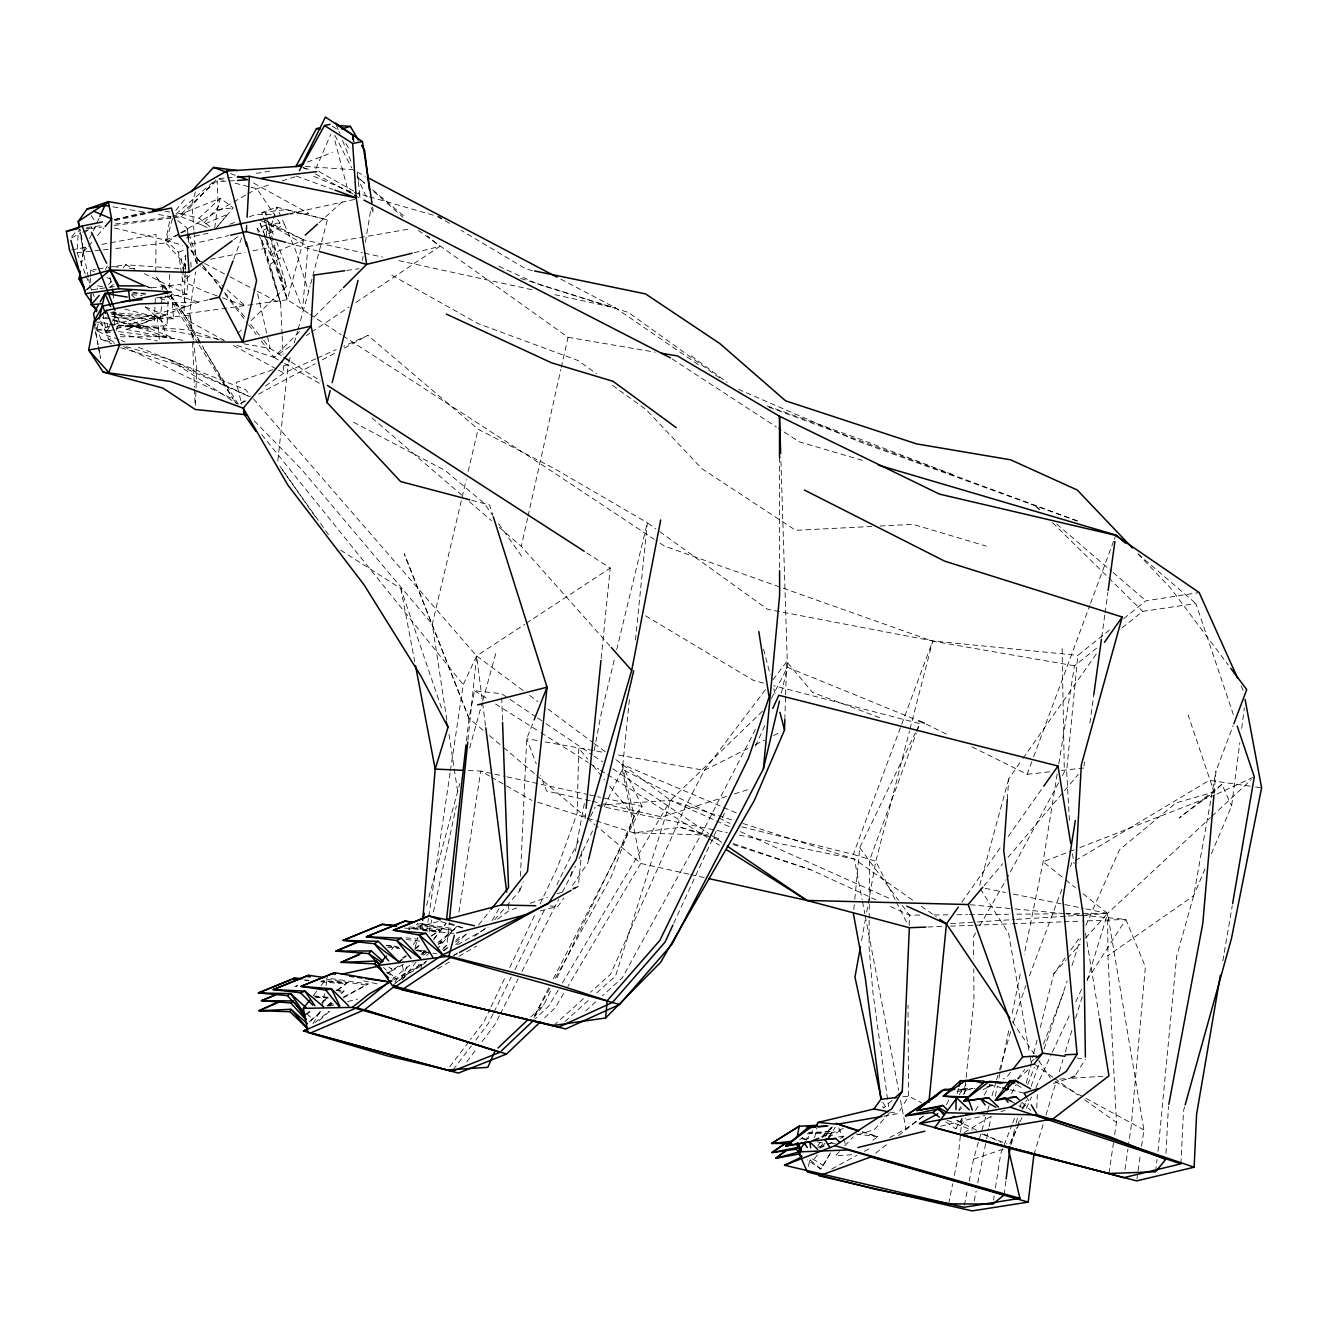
<?xml version="1.0" encoding="UTF-8"?>
<svg xmlns="http://www.w3.org/2000/svg" width="1328" height="1328" viewBox="0 0 1328 1328"><rect width="100%" height="100%" fill="white"/><g stroke="black" fill="none" stroke-linecap="round" stroke-linejoin="round"><path stroke-width="0.75" stroke-dasharray="5 3.75" d="M869.176 920.304L869.06 947.08L872.828 991.75L888.581 1106.755M869.193 918.246L869.458 860.577L916.303 733.288M155.725 272.024L156.106 234.425L109.809 242.908M185.223 270.879L184.011 313.989L201.391 344.118M185.289 268.82L185.754 252.403M909.199 925.384L909.497 915.191L899.786 902.027M784.831 719.693L785.562 696.901M785.612 694.826L786.657 661.676L812.57 692.452L882.307 718.664M114.573 324.912L115.021 312.545M195.415 405.355L196.743 368.288L193.539 341.661M156.355 297.887L187.032 294.252L187.945 271.045M1036.753 1107.95L1037.301 1094.521M116.515 326.92L167.029 325.825L168.075 301.224L156.538 296.874M169.171 288.11L169.835 272.622M155.326 298.385L154.314 321.094L110.49 313.275M506.516 906.028L519.746 890.706L519.929 886.589M520.41 876.314L526.735 738.667L534.254 719.593M1180.924 1163.843L1183.514 1110.855L1184.626 1106.888M1165.967 1153.351L1168.441 1106.407M183.231 270.082L182.583 281.221L205.242 291.629L220.498 297.107M183.33 268.239L185.737 258.894M85.241 273.8L77.057 252.785L78.352 230.624M193.29 339.619L190.319 315.051L160.539 318.172L161.402 305.955M161.535 303.913L161.966 297.804M162.547 289.653L163.128 281.503M1007.321 799.273L1008.765 778.689L1021.763 760.164M422.005 928.737L422.686 920.536M258.396 232.3L257.167 228.35L268.754 224.034L307.963 246.626L302.568 309.407L276.739 242.128M1214.041 793.613L1215.967 771.186L1233.131 725.652M853.804 909.614L854.601 901.363M854.8 899.305L859.731 847.729L915.374 732.907M1109.527 630.003L1077.838 655.401L1066.65 771.269L1069.521 822.098M962.036 1118.624L958.335 1155.642L953.072 1181.754M964.51 1093.94L965.937 1079.531M966.153 1077.473L973.955 999.303L973.773 968.892M581.78 851.447L578.278 886.357L572.932 889.494M585.084 818.596L585.897 810.379M601.169 658.422L610.233 568.069L585.947 552.382M629.422 699.541L622.334 769.427L640.777 863.432L567.869 986.389M635.465 639.93L647.334 522.751L554.656 468.784L478.097 429.176L367.939 335.386L343.653 346.276M442.689 949.371L446.855 945.171L449.179 922.595M467.971 740.011L476.619 655.899L250.909 395.877M277.818 460.949L288.226 364.37L282.449 366.379M466.46 740.875L468.983 718.315L474.528 690.743L501.536 693.681L508.375 698.296M1155.626 1171.761L1157.037 1159.51M1157.999 1151.326L1176.658 956.426L1193.656 895.719L1210.854 799.771M1004.151 1194.785L1005.894 1180.874M1211.435 853.688L1231.62 805.913L1239.837 742.651M1241.697 728.375L1244.336 707.973M214.688 228.101L217.211 209.807L220.348 198.237L233.247 207.849L215.651 228.648M1083.963 765.957L1084.528 761.874M1089.873 723.113L1093.807 694.544M1101.692 637.407L1104.78 614.947M1105.062 612.905L1107.867 592.504M1136.951 1178.866L1137.814 1172.74M1138.113 1170.698L1140.42 1154.397M1141.582 1146.247L1143.906 1129.929L1107.635 913.481L1081.839 892.814M1124.982 1169.52L1127.937 1149.102M1128.219 1147.06L1131.174 1126.659L1145.383 966.867L1125.829 919.391L1066.45 913.797M224.449 340.599L188.427 320.895L195.581 271.908M196.776 263.741L197.374 259.657L190.385 238.127M1108.963 1173.504L1113.462 1142.844M1114.657 1134.66L1116.45 1122.392L1107.934 955.679L1107.652 913.332L1210.455 817.666M420.827 969.772L421.74 963.613M422.968 955.413L424.18 947.196M426.62 930.795L428.446 918.495M428.761 916.436L450.109 772.863M450.408 770.804L463.223 684.65L476.619 655.899L524.593 624.376M458.957 912.087L480.753 771.087L492.837 773.726M993.56 1200.031L994.174 1195.997M995.436 1187.913L1000.748 1153.584L1011.986 1124.799M81.207 265.301L83.332 251.789L80.029 229.196M1057.171 773.992L1043.127 861.789L1024.17 954.749M1058.814 763.783L1074.501 665.793L1096.712 648.081M81.24 265.484L83.398 252.154L81.357 235.006M362.411 260.371L363.075 256.354M365.383 242.277L371.027 208.098M1222.839 960.874L1232.268 905.663M110.257 332.581L106.323 331.884L107.784 323.733M861.557 940.573L865.209 920.238M866.669 912.12L875.816 861.274L909.464 731.064M1211.219 797.73L1215.967 771.186M322.355 1005.86L324.563 993.626M326.041 985.476L327.136 979.367M562.408 892.184L570.874 875.584L571.638 871.55M575.406 851.364L584.453 802.925M594.263 750.453L600.671 716.141L614.764 657.725M808.47 1166.25L809.964 1158.63M974.188 1200.894L976.163 1190.901M977.74 1182.899L986.239 1140.669M964.344 1205.293L967.548 1189.224M969.141 1181.206L973.54 1159.112L987.385 1111.569M948.624 1203.849L952.674 1183.763M986.654 1138.644L988.713 1128.534M989.128 1126.509L991.186 1116.416M995.319 1096.198L997.378 1086.105M999.021 1078.021L1000.266 1071.945M1000.665 1069.936L1009.33 1027.49M1012.218 1013.347L1020.867 970.917M190.02 275.577L182.583 281.221L178.433 252.287L165.685 240.202L170.631 216.58L156.671 214.223M429.11 932.04L431.7 920.022M433.443 912.004L456.367 805.83M99.467 321.891L110.124 336.814L96.662 330.705L98.405 322.87M609.884 645.923L521.29 546.323L527.581 518.186M528.029 516.177L560.831 369.45M561.279 367.441L568.019 337.295L418.386 230.458M446.822 720.091L432.297 624.293L466.294 479.458M468.17 471.423L478.097 429.176M781.329 693.15L787.454 667.27L780.814 457.396M588.769 859L587.806 863.001L570.675 887.951M814.595 1137.664L816.886 1128.136M616.707 649.658L647.334 522.751L655.683 528.76M1011.123 1143.093L1015.638 1125.148M1016.152 1123.156L1017.663 1117.18M1020.17 1107.203L1021.166 1103.219M1026.195 1083.283L1033.234 1055.362M1033.732 1053.37L1037.251 1039.426M1040.272 1027.457L1053.834 973.623L1065.919 956.774M909.979 729.072L932.754 640.926L1077.838 655.401M298.153 329.112L310.204 285.885M310.719 283.877L312.296 277.867M312.81 275.875L327.402 219.834L276.755 207.168L261.832 212.563L268.837 233.877L284.391 224.233L281.337 217.41M957.09 1093.658L958.55 1088.08M265.451 220.564L303.647 239.87L287.329 299.73L254.91 304.195M415.183 947.329L417.905 937.336M420.08 929.334L422.254 921.35M426.62 905.347L459.837 783.52M979.765 885.145L1008.765 778.689M172.507 218.489L165.834 242.941L185.737 265.036M469.647 748.013L482.213 702.645M482.745 700.669L496.39 651.334M288.774 362.411L290.981 354.576M294.285 342.823L297.605 331.07M195.415 191.813L191.979 203.699L193.871 229.844M987.966 1109.594L989.111 1105.626M991.999 1095.733L996.033 1081.855M996.614 1079.88L998.922 1071.945M999.503 1069.97L1011.023 1030.345M1013.33 1022.427L1025.847 985.476M268.837 233.877L272.788 220.531M273.352 218.622L276.755 207.168L280.573 215.7M1033.914 1154.58L1043.592 1122.957M1045.999 1115.055L1056.275 1081.457M1059.296 1071.58L1062.915 1059.727M1065.338 1051.826L1072.592 1028.104M1075.614 1018.227L1082.254 996.481M1087.084 980.678L1107.635 913.481L1085.574 908.833M1044.007 1049.17L1067.247 980.877M1072.045 965.539L1080.411 938.697M762.521 711.111L670.524 800.352L615.594 975.881L595.658 993.859M1010.791 1145.118L1016.899 1127.505M1017.58 1125.546L1020.286 1117.711M1023.672 1107.917L1026.378 1100.082M1031.126 1086.37L1039.94 1060.923M917.017 731.363L919.856 723.644L773.626 685.663M116.167 330.473L119.404 321.725L115.669 312.146M741.738 826.829L853.306 854.369L932.754 640.926L767.584 609.32L657.36 529.972M972.063 746.9L1027.158 774.307L1032.918 758.769M1033.632 756.827L1089.823 605.302M1090.537 603.36L1113.594 541.193M1114.308 539.251L1115.752 535.367M1029.432 975.897L1062.483 887.685M1070.385 866.586L1071.812 862.752M233.678 259.076L242.343 236.201M736.276 812.852L621.969 764.281L642.022 806.411L634.236 816.338L610.98 877.227L554.573 979.666M1012.733 1122.874L1014.99 1117.114M1027.706 1084.495L1034.446 1067.231M1043.443 1044.19L1063.662 992.381M519.746 890.706L523.265 881.958M1204.977 868.96L1193.656 895.719L1107.934 955.679M315.931 168.673L330.655 134.493M621.969 764.281L634.236 816.338L622.683 842.516L555.801 980.247M1085.823 925.417L1119.421 849.837L1176.077 802.892L1214.058 792.003L1221.876 784.317L1231.62 805.913M99.119 218.273L93.093 231.238M673.761 923.209L716.323 830.913M722.399 817.716L725.868 810.18M755.4 746.137L764.961 725.42M401.189 979.051L408.078 964.261M1009.828 1143.79L1019.373 1123.239M1020.236 1121.363L1021.979 1117.628M1026.312 1108.282L1031.524 1097.061M1035.857 1087.715L1051.477 1054.083M1052.357 1052.208L1070.584 1012.965M1075.78 1001.744L1082.735 986.787M88.329 277.353L83.332 251.789L85.988 246.195M89.54 238.708L92.213 233.114M490.165 1008.732L483.923 1021.83L470.494 1039.475M491.045 1006.873L505.287 976.943M509.736 967.597L535.549 913.365M539.998 904.019L557.793 866.62L577.149 813.201L578.742 748.129L587.773 759.234M570.874 875.584L575.389 866.271M579.008 858.818L592.537 830.88M604.273 806.677L622.334 769.427L717.186 817.052M916.27 731.047L919.856 723.644M534.055 1017.58L544.048 1004.449L551.269 989.559M945.885 1121.828L955.596 1128.8L962.8 1123.538L965.323 1118.359M493.037 1014.011L488.488 1023.241L472.668 1044.107M493.95 1012.152L511.28 977.076M514.932 969.689L545.011 908.734M556.864 884.73L579.672 838.549M590.611 816.388L595.16 807.158M1011.554 1093.542L1016.003 1084.76M548.713 987.932L533.74 1017.381L550.622 986.87M553.394 978.719L642.022 806.411L597.666 796.7M499.361 1015.721L494.663 1024.95L481.334 1042.596M500.307 1013.878L518.186 978.852M521.954 971.465L558.64 899.554M946.449 1104.713L949.171 1099.401M755.416 729.421L703.574 829.967L622.284 977.823L602.397 995.784M771.435 698.345L787.454 667.27L916.718 720.058M416.726 968.627L419.582 963.165M1021.929 1109.212L1026.677 1100.198M1058.615 782.79L1007.172 877.924M1062.417 775.585L1064.326 771.983L1062.051 645.557M105.41 269.534L107.385 265.965M975.599 1110.507L979.45 1103.651M984.247 1095.069L990.007 1084.777M312.993 1023.722L319.998 1011.421M975.615 932.903L973.573 936.456L973.706 958.75M979.682 925.815L1006.159 879.7M159.294 339.337L157.235 316.064L106.323 331.884L111.502 323.036M112.531 321.26L114.606 317.724L114.274 311.565M492.09 920.553L499.195 908.435M830.598 1152.887L820.837 1169.038L807.192 1159.825M558.258 990.024L548.813 1005.977L535.483 1018.609M562.441 982.936L670.524 800.352L733.106 820.355M828.821 1137.913L835.096 1127.289M563.653 993.51L555.204 1007.769L543.401 1018.991M883.867 1116.134L898.06 1113.661L908.551 1096.181L908.02 1005.362M829.917 1153.966L820.837 1169.038L808.237 1158.315M394.947 982.073L396.674 979.251L414.568 970.336M955.596 1128.8L961.97 1118.375M805.93 1139.441L802.046 1138.611L802.826 1137.382L808.669 1138.561M1075.829 1074.634L1085.424 1059.163M1087.151 979.881L1125.829 919.391L1082.536 921.068M958.849 1109.859L960.991 1106.556M963.165 1094.538L966.402 1089.607L972.777 1088.346L958.683 1088.844M817.301 1154.762L815.11 1158.082L809.698 1160.456M822.762 1146.446L824.954 1143.126M829.336 1136.486L832.606 1131.506L808.47 1132.535M806.146 1140.437L812.753 1130.593M540.23 910.942L558.092 906.244L563.819 897.927M959.214 1094.67L966.037 1084.793M1022.958 758.487L1097.409 652.38M961.87 902.094L1001.03 846.666M1008.151 836.574L1042.58 787.869M413.307 944.507L418.088 937.834M1070.75 950.035L1080.411 936.539M466.809 1061.852L476.503 1049.02M453.213 1069.787L471.457 1045.717M765.459 689.664L704.338 770.34L684.75 807.872L610.581 974.237L590.611 992.232M772.946 679.787L786.657 661.676M449.744 1066.766L469.282 1041.086M313.524 995.286L319.882 987.119M321.16 985.492L327.501 977.325M402.367 979.765L416.112 962.07M422.37 954.035L424.86 950.815M433.625 939.56L446.125 923.475L433.36 939.444M817.749 1145.848L820.189 1142.694M825.086 1136.419L832.424 1127.007M1017.58 1078.701L1024.867 1069.405M1010.542 1072.327L1006.873 1076.975L1003.238 1078.917M819.758 1147.724L823.526 1142.943M828.556 1136.569L832.606 1131.506L809.034 1133.249M421.872 953.836L424.429 950.632M478.628 924.919L489.849 910.925M74.999 232.798L70.367 238.393L80.925 233.064M175.777 210.339L184.808 199.449M391.577 949.752L395.545 945.038M217.593 226.225L227.719 214.223L202.039 225.113L181.322 216.713L174.682 216.63M984.098 885.71L1002.69 863.731M1008.002 857.456L1078.369 774.274M83.332 251.789L87.25 247.622M88.528 246.112L92.379 241.58M97.508 235.521L103.933 227.968M436.464 949.968L456.749 926.38M494.63 919.806L505.204 907.555M108.464 284.756L112.448 280.142M123.089 267.858L125.745 264.787L186.02 268.97M822.231 1137.615L831.71 1126.808M1053.834 973.623L1066.251 959.712M1067.629 958.169L1080.046 944.258M1085.574 938.066L1107.652 913.332L1062.234 913.764M889.428 1112.914L874.372 1129.597L856.792 1135.091M839.445 1151.559L835.329 1155.974L853.074 1154.646M844.94 1145.699L853.19 1136.901M215.734 180.044L181.322 216.713L173.188 217.775M455.77 944.689L467.257 933.02M236.982 345.429L273.85 357.315L301.406 329.726M314.454 316.662L341.993 289.072M958.849 1110.756L961.754 1107.901M237.745 333.511L243.655 327.8M251.058 320.646L286.566 286.367L273.535 242.626M426.554 955.529L432.43 949.918M438.323 944.308L454.525 928.87L416.926 922.943M530.685 1017.082L544.048 1004.449M172.391 216.132L181.172 213.941L215.302 181.969L235.454 180.575M181.172 213.941L199.084 218.157L220.348 198.237L181.172 213.941L175.113 212.912M1211.966 816.255L1251.291 779.619M1018.045 1079.083L1031.142 1066.882M110.274 287.064L113.212 284.358M821.534 1136.901L832.224 1127.14M320.845 1011.538L308.478 1022.577L321.857 1011.372M327.817 1005.943L332.282 1001.876M341.213 993.726L344.201 991.003L336.084 990.041M319.268 1020.618L329.576 1011.206M585.582 1010.99L596.289 1001.312M553.759 1025.448L584.469 997.776M564.981 1021.514L589.516 999.403M318.986 222.789L344.898 199.515M327.037 1006.01L331.668 1001.86M424.064 954.882L427.135 952.126M437.925 942.531L454.525 928.87M892.034 1100.431L883.269 1108.216L881.958 1102.174M176.06 213.974L212.546 182.517M440.448 943.577L442.207 942.083L436.148 941.353M443.27 950.881L448.001 946.93M455.886 940.324L462.177 935.028M315.051 1022.61L328.929 1011.372M392.308 979.284L413.224 962.501M1123.787 618.582L1145.964 600.804L1199.167 592.554M1122.077 627.829L1142.694 611.361L1195.897 603.559L1233.314 714.514M321.658 1003.005L328.033 997.959M337.578 990.406L347.139 982.853L322.87 980.612M403.629 958.285L406.783 955.811M414.651 949.603L420.943 944.656M431.965 935.974L439.834 929.783L408.958 926.861M1221.876 784.317L1179.081 817.998L1214.058 792.003L1188.145 715.012M417.805 967.963L425.873 961.638M443.618 947.694L446.855 945.171M875.667 1153.169L887.087 1144.304M898.508 1135.457L924.62 1115.205M799.639 1139.839L802.826 1137.382M306.884 1013.53L310.071 1011.073M322.82 1001.229L329.211 996.299M337.179 990.14L347.139 982.853L320.895 981.077M402.218 958.185L405.422 955.728M415.017 948.358L421.424 943.444M431.019 936.074L439.834 929.783M392.391 985.642L412.51 970.253L426.886 962.103M187.364 275.394L184.725 277.403L181.255 259.143L185.771 255.789M295.978 986.654L297.588 985.459L291.878 987.849M443.851 950.715L448.814 947.03M455.438 942.116L467.041 933.518M474.511 936.24L486.048 927.724M497.568 919.208L509.089 910.693L516.775 907.987M84.411 232.765L92.064 227.138M889.677 1137.581L905.962 1128.75L927.89 1112.681M233.844 239.654L238.808 236.019M1052.739 1077.157L1030.943 1061.67L1034.28 1059.246M872.845 1140.32L877.791 1136.735L862.636 1131.888M240.285 403.612L247.008 398.931M265.451 386.016L283.893 373.102L315.649 358.859M178.998 233.944L165.834 242.941L113.378 248.768M180.641 232.832L231.869 202.952M261.284 341.047L273.85 357.315L290.965 345.894M306.37 335.602L309.789 333.311M311.499 332.166L349.148 307.017M355.987 302.435L439.834 246.41L427.367 235.903M526.303 623.247L610.233 568.069M964.277 1132.568L990.439 1116.682M1075.331 860.627L1209.21 780.349L1253.549 786.657M395.877 982.421L404.808 977.159M437.659 968.859L450.126 961.555M459.023 956.326L476.818 945.885M282.1 334.191L280.673 303.465L270.082 264.206L283.113 256.586M393.669 979.998L426.985 960.974M233.645 201.939L246.161 194.834M247.938 193.805L256.868 188.742L270.464 184.492M457.463 944.789L488.023 927.459M305.291 1014.758L310.52 1011.82M328.73 1006.076L334.108 1003.055M343.056 998.042L368.138 983.982L328.431 978.172M403.43 964.327L387.56 973.208L400.99 964.443M421.059 954.45L426.354 951.479M452.284 956.492L457.695 953.487M572.883 889.362L578.278 886.357L572.517 888.382M828.357 1137.366L842.848 1129.298M454.06 954.948L457.679 952.973M422.503 952.774L426.089 950.831M438.622 944.025L442.207 942.083M327.335 1005.694L332.797 1002.74M343.703 996.813L368.138 983.982M831.76 1168.989L857.091 1155.244M864.345 1151.326L871.583 1147.392M245.896 400.89L238.608 404.791L201.491 345.396M258.645 394.034L315.118 363.739M322.405 359.822L336.98 352.003M344.267 348.102L367.939 335.386M983.218 1089.591L992.331 1084.744M82.701 232.184L89.74 228.632L101.957 227.055M748.079 748.378L704.338 770.34L616.557 754.686M755.366 744.709L764.463 740.128M773.577 735.546L780.864 731.894M819.824 1148.222L825.402 1145.533M827.261 1144.636L832.839 1141.947M840.275 1138.362L843.994 1136.569M114.407 227.984L165.685 240.202L186.003 230.723L196.179 262.048L200.794 266.164M1215.07 794.874L1076.029 849.107M1216.946 794.011L1254.313 776.814M317.508 358.012L336.183 349.629M308.179 313.242L287.329 299.73L272.34 253.748L303.647 239.87L362.378 252.685M277.685 219.552L279.992 222.988L259.641 231.819L257.167 228.35L258.512 232.118M100.696 320.928L108.879 339.52L113.577 337.478L119.321 339.752M178.433 252.287L183.43 250.295M822.447 1136.751L846.484 1127.273M307.415 162.049L332.448 152.454M1074.103 849.854L1043.127 861.789L1064.093 878.588M229.86 224.249L237.596 221.311M249.199 216.879L255.009 214.671L271.576 214.323M182.749 340.35L126.276 329.394L198.553 302.037L207.948 299.846M126.276 329.394L167.179 314.537M530.237 903.256L547.534 897.18M557.129 893.794L562.906 891.769M96.662 330.705L118.126 323.252L186.069 306.486L180.724 284.341L149.998 288.043M272.804 369.715L236.201 382.398L241.796 404.509M973.54 1159.112L1004.25 1148.82M1053.336 1083.465L1068.924 1078.303M726.582 796.435L661.958 816.936L600.256 803.075M734.417 793.945L748.112 789.596M282.1 180.874L297.638 176.026M817.716 1147.292L825.518 1144.852M827.477 1144.238L833.337 1142.412M438.257 921.566L408.742 929.334L412.759 929.683M329.925 1005.943L333.876 1004.964M347.753 1001.528L357.664 999.071M114.407 219.668L148.404 211.335M414.12 252.735L439.834 246.41M940.672 1126.26L984.928 1115.437M1001.03 1111.503L1005.047 1110.523M191.083 244.136L228.549 235.637M114.872 220.614L147.176 213.41M186.152 238.044L207.965 233.23M289.836 213.625L356.219 199.084M114.59 219.485L147.059 212.928M210.388 259.242L244.883 252.42M252.984 250.826L267.194 248.021L286.566 286.367M71.563 249.896L85.656 247.323M101.758 244.369L107.8 243.273M269.833 171.08L257.815 173.204L253.781 172.673M307.963 246.626L411.033 228.698M838.383 1137.017L844.243 1135.988M956.824 1091.633L974.918 1088.578M986.986 1086.553L993.029 1085.524M90.603 276.158L90.47 270.032L96.346 269.152M98.305 268.87L106.14 267.692M108.099 267.409L125.745 264.787L135.024 269.252M91.234 289.936L107.037 287.595M109.012 287.313L114.938 286.433M346.757 270.447L359.025 268.704M252.884 304.477L184.011 313.989L170.465 295.812M114.158 225.461L171.146 218.041M86.702 227.569L103.136 225.478M115.47 223.917L170.963 216.862M217.211 209.807L233.247 207.849M537.774 802.261L633.655 832.805L680.467 827.344L708.239 835.08M1027.158 774.307L1051.378 771.601M1061.47 770.472L1083.681 767.999M902.642 1096.845L908.551 1096.181L921.483 1102.655M77.057 252.785L93.192 250.992M95.218 250.776L101.26 250.112M103.285 249.88L111.353 248.983M279.992 222.988L268.754 224.034L273.535 234.89M219.12 178.433L225.162 178.018M227.188 177.869L235.255 177.305M729.105 826.597L670.524 800.352L596.073 805.316L727.246 832.623M950.566 923.657L975.366 922.064M977.441 921.931L1014.642 919.507M1016.7 919.374L1066.301 916.171M1068.359 916.038L1107.635 913.481M1059.678 1079.083L1069.953 1078.402M1072.011 1078.27L1102.804 1076.244M871.882 526.452L795.621 530.304L702.014 468.801L646.238 409.705L609.801 383.394M880.115 526.021L913.1 524.361L986.355 546.14M927.907 927.01L942.332 926.463M950.582 926.147L973.258 925.267M975.316 925.184L1010.376 923.84M1012.434 923.757L1061.919 921.864M1063.977 921.781L1080.477 921.151M958.218 1089.873L966.402 1089.607L958.467 1089.508M163.693 303.166L198.553 302.037L171.694 293.986M288.143 213.974L308.86 213.526L252.951 182.733M807.175 1133.83L831.079 1133.382M919.823 915.092L909.497 915.191L887.17 904.916M934.265 914.959L948.723 914.826M956.973 914.743L967.299 914.643M969.357 914.627L1008.583 914.262M1016.833 914.179L1060.176 913.78M120.234 336.797L166.764 336.714L160.29 317.143L111.751 314.553M85.988 228.632L89.74 228.632M131.92 293.173L146.445 293.222M114.606 317.724L173.653 318.919L171.345 293.305M549.975 906.061L558.092 906.244M261.832 212.563L286.068 209.592L327.402 219.834M633.655 832.805L706.164 835.03M468.319 770.539L480.753 771.087L489.567 776.133M109.477 324.646L188.443 329.776L221.444 340.416M305.307 166.481L352.617 169.652L365.399 176.375M304.759 979.981L308.793 980.247M315.4 996.896L327.8 997.743M110.622 312.478L157.235 316.064M314.769 996.979L328.796 998.058M131.754 294.667L142.03 295.546M160.539 297.09L168.756 297.787L165.153 295.912M422.785 930.563L454.84 933.401M110.672 330.904L95.135 329.51L100.513 357.913M118.441 331.618L174.864 338.673L125.463 318.521L112.83 311.698M336.167 990.29L344.201 991.003L342.491 992.199L338.457 991.717M304.759 980.28L308.793 980.645M320.911 981.757L345.147 983.982M970.22 904.733L1013.214 908.784M1015.256 908.966L1064.409 913.614M404.575 928.056L437.427 931.16L408.792 927.625M313.657 995.867L327.966 997.278M113.428 266.613L119.47 267.26M129.546 268.322L135.589 268.97M405.837 937.767L417.955 939.211M406.169 939.527L420.295 941.187M387.643 947.113L399.745 948.59M415.863 950.533L425.939 951.761M855.946 1133.963L877.791 1136.735L862.138 1132.004M93.773 321.608L107.95 323.551M109.975 323.833L148.454 329.112L112.382 320.181M1077.274 1058.018L1081.341 1058.582M1255.558 786.94L1261.6 787.803M326.572 979.284L365.532 984.961M386.664 945.403L398.964 947.246M417.424 949.985L425.624 951.213M111.917 316.413L125.463 318.521M416.212 924.587L451.769 930.164L417.241 923.441M163.742 302.917L186.069 306.486M802.046 1138.611L806.046 1139.258M386.548 945.503L398.632 947.495M416.776 950.499L430.87 952.84M432.895 953.172L436.912 953.853M164.987 211.202L173.088 212.58M112.847 206.819L148.703 212.878M568.019 337.295L655.185 352.152M1074.501 665.793L932.422 641.125L664.498 546.123L655.932 540.43M120.101 334.324L157.484 340.931M119.404 321.725L223.353 340.167M243.738 343.786L270.231 348.484L282.366 356.336M536.944 740.493L526.735 738.667L536.263 763.866M545.111 741.937L604.306 752.495M102.588 286.699L96.496 285.586L97.425 289.637M133.066 292.26L145.25 294.467M890.042 1112.1L898.06 1113.661M832.058 1143.292L835.959 1144.089M985.243 888.349L1005.313 892.449M1013.347 894.076L1083.565 908.418M532.528 270.53L526.469 269.285L461.082 230.259M739.347 835.129L854.369 859.083L914.627 901.529M817.533 1141.897L823.343 1143.126M303.498 168.125L309.225 169.353M364.403 253.133L382.63 257.117M398.832 260.637L532.511 289.803M554.789 294.667L615.545 307.93L699.292 365.3M494.863 774.174L504.939 776.382M506.947 776.83L587.59 794.493M589.599 794.924L595.658 796.252M688.8 874.123L640.777 863.432L596.637 826.149M690.809 874.571L704.819 877.692M590.313 800.85L546.538 791.007L540.679 775.502M592.305 801.282L598.281 802.627M363.673 980.844L379.791 984.496M988.978 1084.611L1000.698 1087.466M1010.475 1089.84L1024.137 1093.16M102.356 317.707L110.373 319.683M219.087 179.081L225.063 180.608M235.006 183.148L248.917 186.7M250.909 187.215L256.868 188.742L276.523 217.842M124.749 309.059L160.539 318.172M763.6 683.073L753.59 680.467L642.735 614.134M471.805 500.324L489.6 505.022L492.688 514.816M287.728 242.891L317.326 250.959M367.574 196.278L347.969 190.651L311.316 175.313M369.533 196.843L434.19 215.418M862.453 460.384L799.024 441.709L778.175 428.114M95.948 326.871L100.994 339.171L114.623 343.222M126.293 346.674L169.121 359.39L250.096 396.84M440.929 921.582L462.576 928.006M146.761 286.516L154.43 288.807M120.798 347.753L175.811 364.237L248.236 396.026M165.685 240.202L182.6 245.348M853.306 854.369L875.816 861.274L895.371 900.035M520.692 278.448L613.353 307.615M105.111 317.243L110.888 319.069M112.814 319.683L166.764 336.714M742.883 823.476L854.369 859.083L862.121 899.637M680.467 827.344L711.609 837.487M713.551 838.117L721.336 840.657M733.023 844.459L810.893 869.823L876.015 899.786M714.049 837.055L721.801 839.678M733.421 843.612L810.893 869.823M449.694 923.176L462.841 927.774M767.152 405.92L858.784 438.705L954.716 475.358M222.407 297.787L245.298 306.004L225.345 288.143M296.343 176.093L333.013 189.439M230.524 173.586L236.201 175.645M1077.44 520.908L766.04 406.136M1077.207 521.024L858.386 441.394L738.683 389.436M121.23 340.499L125.048 342.01M138.427 347.305L245.481 389.602L249.548 394.316M947.163 1120.301L972.229 1130.194M981.873 1134.012L1006.923 1143.923M145.333 306.834L173.653 318.919M100.994 339.171L111.801 343.852M740.443 831.677L891.636 899.388M260.554 220.348L303.647 239.87M90.47 270.032L94.139 271.692M106.97 277.486L110.639 279.146M498.93 266.33L538.072 284.209L628.426 312.445L720.971 378.895M207.068 227.52L202.039 225.113L218.19 207.052L217.178 180.608M108.879 339.52L114.44 342.192M123.72 346.641L233.114 399.097L237.015 403.928M144.304 273.717L187.032 294.252M926.164 724.075L948.192 735.031M719.012 817.965L729.952 823.46M956.558 1120.234L976.877 1130.427M984.264 1134.129L1000.88 1142.445M145.3 285.62L150.711 288.425M560.765 279.112L615.545 307.93M197.374 259.657L202.802 262.512M204.628 263.459L228.167 275.842M229.976 276.805L255.325 290.135M257.134 291.081L280.673 303.465L261.965 239.787M353.514 422.238L445.229 470.527L484.172 503.345L492.555 515.198M302.983 167.179L306.552 169.121M315.5 173.968L356.651 196.262M1055.096 1081.59L1084.096 1097.376M1085.906 1098.372L1143.906 1129.929M233.462 345.512L276.689 369.151M278.482 370.147L283.893 373.102L283.412 362.859M391.826 275.261L478.047 323.567L578.327 360.652L596.554 373.815M318.753 171.412L354.045 191.298M957.704 1120.666L962.8 1123.538M1011.77 1101.642L1017.065 1104.647M1018.825 1105.643L1024.104 1108.631M273.85 357.315L282.814 362.444M284.607 363.457L320.463 383.941M491.327 777.146L531.897 800.402M1016.684 1084.81L1023.573 1088.91M445.179 220.763L452.25 224.98M812.603 1158.929L823.094 1165.204M474.528 690.743L486.762 698.478M495.51 703.989L539.234 731.579M540.994 732.674L588.221 762.471M589.964 763.583L598.712 769.095M600.472 770.207L605.717 773.51M607.46 774.622L707.177 837.52M708.92 838.632L719.411 845.255M340.665 550.207L400.84 588.487L442.041 709.65M291.048 361.93L320.529 380.97M309.922 314.371L341.213 334.656M342.956 335.785L544.613 466.526L654.223 539.301M672.217 359.008L776.432 426.985M169.121 359.39L236.915 403.679M352.982 193.954L347.969 190.651L333.959 137.066M354.659 195.05L361.332 199.466M332.282 126.127L338.109 130.028L340.051 133.398M388.689 967.05L392.042 969.307L389.087 966.684M510.085 699.458L535.765 716.771M537.491 717.933L544.331 722.548M546.04 723.71L592.271 754.885M593.981 756.047L602.547 761.824M612.822 768.746L708.654 833.436M710.347 834.582L722.2 842.666M386.465 972.146L396.674 979.251L383.477 967.548M921.333 906.244L936.389 916.851M1054.415 1078.336L1077.888 1095.002M1084.594 1099.767L1116.45 1122.392M691.241 355.838L727.113 382.298M523.033 690.477L476.619 655.899L482.379 701.118M529.656 695.407L537.94 701.582M547.883 709.003L592.62 742.335M594.28 743.564L605.883 752.212M615.827 759.616L670.524 800.352M199.084 218.157L211.335 227.735M1065.703 879.883L1075.381 887.635M177.753 220.514L187.215 228.333L189.755 236.168M366.179 196.71L357.182 176.757L364.984 183.33M372.77 189.904L405.521 217.493M468.983 718.315L404.177 553.593L468.983 718.315L483.16 730.3M489.468 735.612L502.084 746.27M503.661 747.598L535.167 774.224M536.744 775.552L585.615 816.836M587.192 818.164L595.06 824.821M1138.046 553.909L1195.897 603.559M1039.525 509.288L1034.827 505.254L1039.26 509.62M1056.739 524.095L1111.536 571.189M1113.096 572.534L1145.964 600.804M372.023 417.938L461.58 494.962M469.448 501.718L491.443 520.642M499.295 527.399L521.29 546.323M131.572 295.032L134.659 297.704M145.449 307.083L167.029 325.825M357.182 176.757L364.802 183.496M373.932 191.597L402.899 217.211M202.321 267.542L223.818 286.765M1021.979 1102.29L1030.661 1110.291M306.984 1013.795L312.927 1019.522M1052.556 522.701L1107.237 576.485M1108.714 577.929L1142.694 611.361M254.312 420.893L301.406 469.199L432.297 624.293M1138.063 553.942L1170.599 588.155L1228.3 665.062M592.935 765.575L604.555 779.851M609.718 786.193L634.236 816.338M191.016 250.876L201.391 263.691M202.703 265.285L245.547 318.089M250.743 324.48L262.429 338.889M263.741 340.483L270.231 348.484L257.283 292.359M261.716 434.588L463.223 684.65M183.546 264.521L185.82 267.36M190.9 249.913L202.205 264.571M203.466 266.198L247.456 323.152M248.718 324.779L256.254 334.54M165.535 289.189L155.691 275.975L163.311 288.11M859.731 847.729L898.575 900.384M279.976 466.36L328.597 534.869M498.564 523.647L523.747 559.171M282.283 469.68L316.18 518.003M166.697 289.255L163.261 284.258L168.722 292.99M171.262 295.912L188.427 320.895M1012.235 1021.448L1034.163 1053.967M1038.778 1060.806L1050.315 1077.921M91.3 215.584L94.52 220.498M980.313 888.83L1008.616 933.352L1029.532 1053.519M167.677 295.048L198.221 343.603M199.3 345.33L233.114 399.097L202.42 345.894M169.818 294.733L200.395 343.653M883.07 1102.688L886.241 1107.801M1026.162 1096.513L1030.196 1103.219M345.911 143.507L349.812 150.263M334.805 135.224L351.688 167.843M896.3 901.878L907.489 924.039M371.093 207.583L373.55 213.028L372.604 206.902M1241.066 685.812L1243.572 691.407M113.179 312.097L118.126 323.252M284.391 224.233L295.463 249.847L308.644 291.878M838.748 1127.92L842.599 1137.1M843.363 1138.926L846.451 1146.28M336.349 125.015L339.437 132.667M342.508 140.336L351.771 163.344M260.205 223.303L272.34 253.748M85.988 275.709L88.959 283.345M89.706 285.254L94.172 296.708M270.248 237.579L278.681 259.757M261.234 239.671L270.082 264.206M260.056 223.32L263.459 232.865M264.139 234.79L287.329 299.73L265.998 222.54L267.194 248.021M259.01 234.276L280.673 303.465M358.709 192.494L360.237 198.204L356.95 169.785M272.97 240.733L265.683 212.663L266.015 220.514M763.583 649.209L770.223 674.84M773.792 688.651L775.32 694.561M402.251 965.141L404.957 976.96M109.909 277.602L112 287.296M88.727 279.328L89.491 283.262M862.519 901.662L864.843 913.83M865.225 915.855L898.591 1090.222M900.533 1100.364L905.962 1128.75M400.84 588.487L414.734 661.543M102.903 313.873L106.323 331.884M94.238 324.48L97.973 344.317M98.338 346.309L100.579 358.211M1029.881 1055.561L1030.943 1061.67M79.547 229.13L83.398 252.154M1072.426 853.672L1074.103 863.864M1085.507 933.169L1099.252 1016.733M448.997 734.351L457.645 791.422M187.729 232.35L187.215 228.333L187.962 236.334M187.995 234.359L189.024 242.393M482.645 703.159L485.782 727.827M508.309 904.534L509.089 910.693M188.161 238.343L188.526 242.343M190.319 315.051L192.46 340.483M194.021 231.869L196.179 262.048M113.245 293.123L113.594 299.265M190.867 262.081L191.182 268.273M282.183 336.233L283.047 354.659M192.61 342.441L194.386 387.129M194.469 389.154L195.1 405.405M501.685 697.798L502.499 720.49M90.636 278.199L90.719 282.266M779.536 457.43L779.602 568.616"/><path stroke-width="1.5" d="M352.899 139.307L352.949 135.273L325.426 117.096L301.19 166.216L226.656 171.046L162.398 207.915L152.405 210.355M955.977 1109.561L956.094 1097.36L943.328 1096.131L960.526 1080.66L983.932 1080.992M386.299 956.027L378.364 965.456L392.391 985.642L468.236 1005.777L553.759 1025.448L605.618 1017.978L660.663 962.302L754.271 800.618L784.516 730.051L784.831 719.693M1008.533 1149.484L1019.904 1198.337L963.945 1207.285L784.516 1165.254L834.98 1145.682L891.719 1108.83L902.276 1091.334L909.348 927.724L806.876 900.434L708.82 878.588M1099.584 1018.775L1108.963 1075.846L1052.855 1119.006L960.791 1134.676L1136.652 1180.891L1194.138 1167.212L1196.594 1114.275L1220.382 975.2M230.524 235.189L246.311 231.62L246.643 225.478M247.091 217.277L249.365 176.325L237.264 177.172M1007.321 799.273L1003.719 850.733L1013.928 922.993L1042.613 1053.17L1034.047 1064.16L969.457 1079.863L983.118 1083.183M422.686 920.536L435.186 769.095L448.034 727.229L446.025 721.37M1213.875 795.655L1202.819 923.292L1168.823 1104.365M605.618 1017.978L607.162 1000.764L659.9 940.34L748.477 758.188L769.111 697.034L758.803 631.53M660.697 519.978L631.696 670.441L576.186 859.631L548.431 903.555L442.191 955.131L394.15 987.567L565.695 1028.951L619.595 1004.499L672.068 944.125L763.417 768.812L779.619 595.392L779.602 570.675M928.886 1102.423L946.432 923.923L958.301 907.14M586.113 808.32L600.953 660.481M449.379 920.553L467.755 742.07M446.573 919.374L466.012 744.975M1028.204 1202.106L870.77 1156.97L819.094 1175.861L972.196 1210.904L1028.204 1202.106L1033.914 1154.58L1028.138 1152.289M1006.143 1178.882L1010.11 1147.077M1093.807 694.544L1101.41 639.432M1108.15 590.462L1114.906 541.492M1075.331 820.505L1062.815 899.255L1077.091 1054.216L1066.351 1071.414L1010.21 1107.22L919.54 1123.554L1123.803 1177.67L1180.924 1163.843L1010.21 1107.22M80.327 271.194L79.082 278.814L85.291 290.815M1232.616 903.604L1254.313 776.814L1237.248 726.2M797.232 1137.183L799.174 1126.244L817.218 1125.281M860.461 946.681L854.966 977.176L881.078 1098.14M99.268 318.952L104.929 293.471L131.555 290.268M763.417 768.812L779.453 701.118M588.769 859L633.688 670.922M469.813 499.809L400.591 481.549L327.12 402.633L330.157 390.615M332.199 382.597L358.029 280.44M378.364 965.456L448.881 956.143L454.342 935.31M959.048 1086.221L960.526 1080.66L974.237 1081.39M423.35 917.349L424.429 913.349M804.386 490.049L944.673 561.146L1122.21 617.005L1081.324 764.978L1075.73 866.088L1083.349 915.888L1085.391 1057.105M1185.174 1104.913L1231.454 938.564L1261.6 787.803L1245.083 699.441M1006.973 1090.139L1009.795 1080.726L1015.405 1080.378L1030.611 1088.844M307.498 1028.602L290.019 1011.704L290.898 1009.297L307.432 1023.722M1233.845 723.76L1246.726 689.597L1230.757 668.333M344.716 270.729L314.055 275.079L311.084 326.057L242.891 342.043L219.236 297.206L232.948 260.985M534.254 719.593L547.053 687.19L493.302 516.775M99.932 216.447L104.879 205.475L108.348 201.64L160.954 210.521M672.898 925.101L665.079 942.05L612.457 1002.474L558.856 1027.059L402.069 989.758L450.491 957.488M772.763 708.455L778.855 695.274L1058.001 766.024L1070.75 843.479M320.031 127.787L316.429 128.667L295.862 166.481L303.564 163.527M299.364 170.681L324.513 125.529L330.041 124.301M379.078 963.647L376.139 961.04L374.562 963.846L341.08 962.352L361.731 953.006M98.289 305.208L93.558 313.591L94.935 321.193M100.181 301.854L104.929 293.471L127.239 297.057M70.899 240.368L85.407 293.671L119.022 288.707L171.412 292.027L102.654 306.021L93.773 321.608L95.218 325.111M798.443 1151.907L847.994 1149.948L1004.151 1194.785L992.929 1204.081L948.624 1203.849L875.218 1189.274L807.341 1171.96L798.443 1151.907L805.05 1142.08M814.96 1127.323L818.264 1122.409L874.007 1108.963L888.034 1111.702M786.923 1149.666L775.784 1158.282L798.676 1154.065L800.352 1151.608M946.681 1112.748L1037.251 1114.939L1109.544 1136.619L1165.652 1159.477L1155.626 1171.761L1108.963 1173.504L1013.413 1149.318L934.646 1127.738L956.94 1097.957M1104.498 642.271L1122.21 617.005M84.428 287.329L79.082 278.814L110.257 270.016L144.852 285.935L118.889 285.835L110.257 270.016L111.635 218.904L108.348 201.64L87.034 209.044L78.252 221.461L79.215 227.204M1043.758 786.193L1058.001 766.024M874.007 1108.963L880.945 1099.269L865.325 978.205L853.423 913.747M303.365 1008.367L352.352 1007.388L423.333 1027.557L495.078 1050.763L487.808 1067.347L447.287 1069.97L386.382 1055.627L307.996 1032.503L303.365 1008.367L309.723 1000.2M446.125 919.491L501.22 904.982L527.515 871.45L547.053 687.19L477.632 704.869M1012.982 1069.239L1022.726 1056.839L1036.819 1056.158M491.094 909.365L508.541 887.585L502.565 722.548M191.249 191.664L213.509 167.428L237.662 170.582M726.416 849.654L806.876 900.434L968.162 904.534L982.77 887.27M105.211 226.457L111.635 218.904L93.757 211.218L78.252 221.461L79.58 227.271M99.168 295.497L91.2 304.726L97.027 310.287M343.454 287.612L366.644 264.388L412.145 253.216M163.693 303.166L139.091 303.963L106.074 310.486L93.856 322.488L88.661 349.994L103.202 372.106L162.879 388.058L195.266 409.472L244.335 414.568L255.806 431.268M307.1 1029.183L303.431 1030.96L458.343 1073.09L506.516 1054.05L540.446 1021.796M501.436 1050.863L534.005 1020.004M498.05 1047.958L527.714 1019.887M383.178 961.439L371.359 950.964L368.553 953.57L335.967 951.08L360.452 940.622M1014.924 1082.884L984.612 1081.789L963.779 1101.012L988.796 1097.841L998.507 1107.104M305.257 235.106L317.458 224.15M894.972 1097.824L902.276 1091.334M785.346 1143.308L771.933 1152.588L795.87 1149.251L797.979 1147.409L800.585 1150.314M86.851 289.521L110.257 270.016L189.074 272.389L232.184 240.866M303.431 1030.96L356.917 1007.686L390.698 980.562M352.352 1007.388L369.134 994.008L391.926 980.994M396.624 925.699L382.215 924.338L343.105 940.357L374.313 943.693L398.915 962.003L402.052 959.53M364.569 1009.761L499.959 1052.274L452.001 1071.397L310.769 1032.918L364.569 1009.761L395.213 985.691M937.485 1094.687L905.464 1115.769L932.92 1112.532L937.319 1109.195L944.108 1113.03M827.875 1125.961L811.342 1126.891L785.744 1146.014L809.748 1141.798L817.766 1149.533M787.272 1149.683L775.784 1158.282L798.46 1152.123M274.879 995.22L261.45 1000.681L290.849 1002.972L293.637 1000.93L261.45 1000.681L276.672 994.274M1035.94 1058.034L1042.613 1053.17L1065.039 1056.308M785.578 1143.275L771.933 1152.588L797.979 1147.409M93.757 211.218L108.348 201.64M936.638 1095.55L905.464 1115.769L937.319 1109.195M302.635 978.736L294.55 978.006L292.641 979.151L296.675 979.433M294.55 978.006L258.346 992.946L287.363 995.602L290.666 993.643L305.938 1007.62M398.915 962.003L378.297 941.32L374.313 943.693L388.689 960.874M459.488 952.475L571.073 890.358M919.54 1123.554L937.734 1113.843M420.744 958.318L401.322 938.215L396.69 940.473L366.379 936.755L405.04 921.068L412.958 922.329M784.516 1165.254L801.232 1157.186M278.913 1001.561L258.96 1010.741L290.019 1011.704M277.784 1002.69L258.96 1010.741L290.898 1009.297L307.664 1028.536M359.407 954.633L341.08 962.352L376.139 961.04M388.125 981.724L334.639 972.71L300.875 986.405L325.808 990.124L331.353 988.729L348.733 1005.96M358.726 941.867L335.967 951.08L371.359 950.964M324.464 977.591L308.577 975.283L273.219 989.592L300.576 992.813L304.959 991.12L323.6 1006.773M308.577 975.283L273.219 989.592L304.959 991.12L314.919 1005.761M334.639 972.71L300.875 986.405L331.353 988.729L339.802 1006.01M290.749 979.931L258.346 992.946L290.666 993.643L305.291 1014.758L287.363 995.602M818.762 1138.212L811.358 1141.134L835.661 1138.461L840.01 1142.512M947.246 1109.594L942.847 1105.46L938.016 1107.27L916.718 1110.557L941.818 1090.404L954.666 1088.977M950.765 1117.844L954.566 1116.483M80.195 274.448L69.554 250.278L66.4 231.421L82.104 226.042L102.405 221.942M1037.766 1088.645L1024.137 1093.16L1026.162 1096.513M1070.866 1077.655L1074.75 1076.361M341.611 128.982L350.36 126.376L358.51 140.17M1011.77 1101.642L1004.715 1097.658L995.303 1100.364L1009.795 1080.726L1013.247 1082.768M456.832 932.887L526.32 914.594M443.037 954.832L425.856 933.368L419.167 935.028L393.354 930.214L429.01 915.938L474.445 925.732M66.4 231.421L78.402 228.482M857.855 1147.541L924.919 1131.174M209.824 299.398L219.236 297.206M287.811 214.057L179.313 236.484L171.412 208.015L149.085 212.513M341.479 974.271L379.393 966.004M87.034 209.044L104.879 205.475L108.863 206.139M811.342 1126.891L808.105 1127.522L785.744 1146.014L809.748 1141.798L810.694 1147.741M942.847 1105.46L916.718 1110.557L944.59 1089.325L954.517 1089.458M324.513 125.529L352.684 143.457L362.478 141.615L371.973 202.835M837.221 1124.252L881.825 1116.483M1019.091 1099.617L1016.186 1096.961L995.303 1100.364L1015.405 1080.378L1018.41 1082.901M121.661 301.821L142.046 299.58M261.782 178.085L316.728 171.644M880.945 1099.269L896.715 1097.509M792.733 1141.233L771.585 1143.458L799.174 1126.244L771.585 1143.458L791.82 1143.474M101.36 303.747L91.2 304.726L90.985 294.517M988.796 1097.841L963.779 1101.012L989.443 1081.291L1002.823 1082.918M806.411 1126.808L814.645 1126.094M835.661 1138.461L824.738 1139.374L830.033 1147.674M814.114 1127.09L808.105 1127.522L814.18 1127.389M818.114 1126.808L826.132 1126.227M237.463 180.442L247.539 179.745L238.094 176.325M808.42 1126.841L814.579 1126.443M1010.459 1097.31L1016.186 1096.961M1065.023 1054.797L1077.091 1054.216M909.348 927.724L925.848 927.093M972.328 1110.175L967.581 1096.978L956.094 1097.36L969.291 1109.793M965.805 1113.794L969.739 1113.877M501.22 904.982L535.748 905.746M378.297 941.32L343.105 940.357L382.215 924.338L396.524 926.097M967.581 1096.978L943.328 1096.131L965.954 1080.228L977.939 1081.258M401.322 938.215L366.379 936.755L405.04 921.068L411.132 922.263M462.111 770.273L435.186 769.095L415.515 665.594M338.64 125.645L350.36 126.376M316.429 128.667L320.38 128.916M103.202 372.106L170.582 381.468L243.306 408.211L287.778 484.969L364.187 585.017L420.926 676.085L448.034 727.229M984.612 1081.789L990.605 1082.237M994.589 1082.552L1000.582 1083.001M425.856 933.368L393.354 930.214L429.01 915.938L440.298 919.889M818.264 1122.409L835.312 1124.069M331.452 973.557L335.486 974.138M349.646 976.196L353.68 976.794M357.73 977.375L361.764 977.972M365.814 978.553L388.042 981.79M306.054 976.296L310.154 976.893M661.278 353.198L677.496 355.954L779.503 416.245L939.411 494.099L1115.752 535.367L1199.167 592.554L1237.713 678.359M249.365 176.325L356.186 197.855L366.644 264.388L319.301 251.49M534.553 270.962L645.574 293.92L719.859 343.587L785.578 400.824L916.635 443.901L1010.608 459.803L1077.257 490.015L1132.419 547.999M1002.657 1087.931L1008.516 1089.358M448.881 956.143L544.829 980.413L607.162 1000.764M246.311 231.62L285.769 242.36M442.191 955.131L619.595 1004.499M834.98 1145.682L1019.904 1198.337M878.306 465.066L1116.167 535.134L1125.546 543.185M164.025 291.695L167.859 292.841M846.484 1127.273L858.22 1130.825M356.917 1007.686L506.516 1054.05M858.834 1130.676L836.109 1123.405L844.741 1126.625M1052.855 1119.006L1194.138 1167.212M334.955 190.136L356.186 197.855L352.684 143.457M213.509 167.428L226.739 172.208M918.627 720.822L924.338 723.162M906.742 906.161L946.432 923.923L1009.911 1018.028M446.374 314.105L551.485 362.793L613.071 381.319L676.201 427.649M363.905 200.08L670.491 357.879M367.225 177.338L557.113 277.203M946.283 1111.885L938.016 1107.27L943.627 1114.74M995.817 1107.253L980.379 1098.638L985.21 1104.962M438.107 216.547L441.643 218.655M284.109 357.448L289.305 360.818M327.468 385.452L584.22 551.269M381.983 962.551L368.553 953.57L379.41 964.792M798.676 1154.065L802.079 1156.356M727.279 846.135L806.876 900.434M335.569 123.089L362.478 141.615M381.368 968.593L374.562 963.846L388.506 977.873M939.743 919.208L946.432 923.923M932.92 1112.532L939.411 1117.18M420.544 958.534L396.69 940.473L410.95 958.268M795.87 1149.251L800.485 1152.986M442.705 955.031L419.167 935.028L432.762 957.106M300.576 992.813L312.81 1005.147M290.849 1002.972L305.772 1019.555M611.245 647.45L631.696 670.441M179.313 236.484L188.41 247.689M325.808 990.124L338.872 1006.242M243.505 411.995L246.112 415.232M1004.715 1097.658L1008.068 1102.356M85.407 293.671L92.196 303.282M804.104 1142.86L807.324 1147.508M294.783 1002.59L306.187 1019.257M795.854 1143.474L800.718 1151.376M1031.192 1104.879L1037.251 1114.939M361.565 145.333L364.636 150.512L369.367 189.622M797.53 1142.661L801.315 1149.982M91.516 232.284L106.605 263.226M109.261 268.688L119.022 288.707M797.481 1142.711L801.05 1150.197M104.929 293.471L110.705 306.502M94.139 306.054L96.595 311.632M106.074 310.486L119.752 344.633L108.83 372.504L88.661 349.994L119.752 344.633L193.373 342.143L242.891 342.043L256.586 280.557L246.344 242.028M82.104 226.042L114.922 310.237M102.654 306.021L105.377 313.474M968.162 904.534L1022.726 1056.839M226.656 171.046L246.643 246.244M779.918 712.306L784.516 730.051M112.415 289.238L113.245 293.123M327.12 402.633L311.084 326.057L243.306 408.211L244.335 414.568M485.782 727.827L506.732 892.2M352.949 135.273L353.646 141.366M128.667 290.965L129.779 301.041M187.265 246.244L189.074 272.389M780.681 453.28L779.503 416.245L779.536 457.43"/></g></svg>
